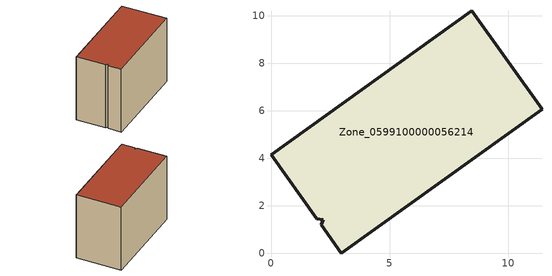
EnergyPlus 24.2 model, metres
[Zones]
Zone_0599100000056214
 floor ground (C_G): 2.96,0 2.12,1.18 2.19,1.41 1.93,1.45 0,4.14 8.45,10.2 11.42,6.06 z0
 wall outside (C_F): 2.96,0 11.42,6.06 8.45,10.2 0,4.14 1.93,1.45 2.19,1.41 2.12,1.18 2.96,0 z0:7.66
 roof outside (C_R): 2.12,1.18 2.96,0 11.42,6.06 8.45,10.2 0,4.14 1.93,1.45 2.19,1.41 z7.66
[BUILDING]
Pand.0599100000056214: North Axis=0; Terrain=City; Loads Convergence Tolerance Value=0.04; Temperature Convergence Tolerance Value=0.4; Solar Distribution=FullExterior; Maximum Number of Warmup Days=25; Minimum Number of Warmup Days=1
[Site:Location]
Rotterdam.The.Hague.AP_ZH_NLD Design_Conditions: Latitude=51.96; Longitude=4.45; Time Zone=1; Elevation=-4.5
[SITE:GROUNDTEMPERATURE:BUILDINGSURFACE]
18, 18, 18, 18, 18, 18, 18, 18, 18, 18, 18, 18
[MATERIAL] Thermal Absorptance=0.9; Solar Absorptance=0.7; Visible Absorptance=0.7
Name | Roughness | Thickness | Conductivity | Density | Specific Heat
G.TI.1975-1991 | MediumSmooth | 0.15 | 0.288461 | 540 | 1210
F.TI.1975-1991 | Rough | 0.3 | 0.230769 | 1920 | 840
R.TI.1975-1991 | MediumRough | 0.2 | 0.153846 | 1500 | 1000
[CONSTRUCTION]
C_G: G.TI.1975-1991
C_F: F.TI.1975-1991
C_R: R.TI.1975-1991
[ZONE]
Zone_0599100000056214: Type=1; Multiplier=1; Ceiling Height=Autocalculate; Volume=Autocalculate; Floor Area=autocalculate; Part of Total Floor Area=Yes
[ZONEINFILTRATION:DESIGNFLOWRATE]
Infil_Zone_0599100000056214: Zone or ZoneList or Space or SpaceList=Zone_0599100000056214; Schedule=AlwaysOn; Design Flow Rate Calculation Method=Flow/Area; Flow Rate per Floor Area=0.003; Constant Term Coefficient=1; Temperature Term Coefficient=0; Velocity Term Coefficient=0; Velocity Squared Term Coefficient=0
[HVACTEMPLATE:ZONE:IDEALLOADSAIRSYSTEM]
Zone_0599100000056214: Maximum Heating Supply Air Temperature=50; Minimum Cooling Supply Air Temperature=13; Maximum Heating Supply Air Humidity Ratio=0.0156; Minimum Cooling Supply Air Humidity Ratio=0.0077; Heating Limit=NoLimit; Cooling Limit=NoLimit; Dehumidification Control Type=ConstantSensibleHeatRatio; Cooling Sensible Heat Ratio=0.7; Dehumidification Setpoint=60; Humidification Control Type=None; Humidification Setpoint=30; Outdoor Air Method=None; Outdoor Air Flow Rate per Person=0.00944; Outdoor Air Flow Rate per Zone Floor Area=0; Outdoor Air Flow Rate per Zone=0; Demand Controlled Ventilation Type=None; Outdoor Air Economizer Type=NoEconomizer; Heat Recovery Type=None; Sensible Heat Recovery Effectiveness=0.7; Latent Heat Recovery Effectiveness=0.65
[ZONECONTROL:THERMOSTAT]
ThermostatControl_Zone_0599100000056214: Zone or ZoneList=Zone_0599100000056214; Control Type Schedule=DualSetpointControlType; Control 1=Thermostat_Zone_0599100000056214; Temperature Difference Between Cutout And Setpoint=0
[THERMOSTATSETPOINT:DUALSETPOINT]
Thermostat_Zone_0599100000056214: Heating Setpoint Temperature Schedule=HeatingSetpoint_Zone_0599100000056214; Cooling Setpoint Temperature Schedule=CoolingSetpoint_Zone_0599100000056214
[SCHEDULE:COMPACT]
HeatingSetpoint_Zone_0599100000056214: Through: 12/31, For: AllDays, Until: 24:00, 21
CoolingSetpoint_Zone_0599100000056214: Through: 12/31, For: AllDays, Until: 24:00, 24
DualSetpointControlType: Through: 12/31, For: AllDays, Until: 24:00, 4
AlwaysOn: Through: 12/31, For: AllDays, Until: 24:00, 1
